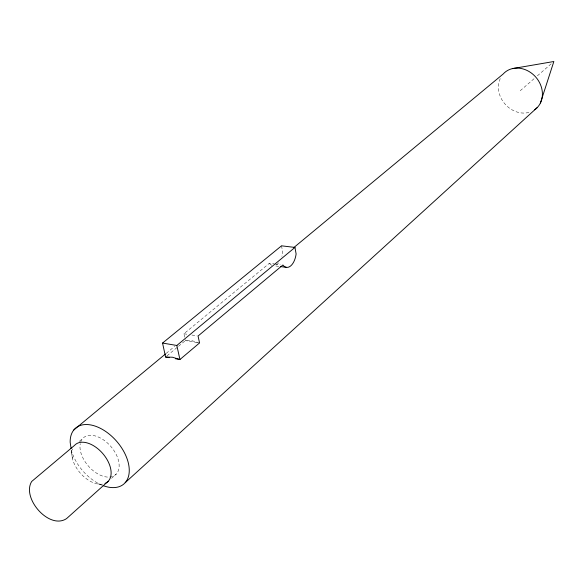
<?xml version="1.0" encoding="UTF-8"?>
<svg xmlns="http://www.w3.org/2000/svg" width="583" height="583" viewBox="0 0 583 583"><rect width="100%" height="100%" fill="white"/><g stroke="black" fill="none" stroke-linecap="round" stroke-linejoin="round"><path stroke-width="0.44" stroke-dasharray="2.92 2.19" d="M500.185 78.552L498.611 83.857A23.939 20.449 48.9 0 0 507.676 106.718A23.939 20.449 48.9 0 0 530.712 111.856M111.55 478.286L116.214 474.11M520.233 90.722L534.64 78.202M537.38 75.819L552.48 62.709M79.266 441.411L82.684 438.525M166.957 355.892L177.851 346.834M178.536 346.266L185.343 340.603L192.208 340.764L199.546 342.95L185.343 340.603L184.818 338.023M166.228 353.364L174.63 346.389M184.643 337.163L183.944 333.731L269.404 263.254L273.908 263.829M100.837 484.262L96.064 483.642M274.812 263.946L280.212 264.638M275.817 265.986L279.41 266.446M183.944 333.731L188.36 334.445M191.887 335.021L197.185 335.888M281.531 245.822L282.711 252.286A14.393 7.907 -82.9 0 1 281.88 256.323M71.286 450.397L72.401 458.493M80.687 442.016A24.479 14.91 49.1 0 1 113.073 449.282A24.479 14.91 49.1 0 1 105.734 476.879A24.479 14.91 49.1 0 1 80.243 443.692M102.207 485.267A36.918 22.482 49.1 0 1 71.315 450.032M102.579 484.109A24.646 14.896 49.1 0 1 80.039 472.798A24.646 14.896 49.1 0 1 72.489 448.932M278.579 262.86A14.393 7.907 -82.9 0 1 275.919 265.076M271.78 265.265A14.393 7.907 -82.9 0 1 269.404 263.254"/><path stroke-width="0.87" d="M540.426 102.987L553.85 61.514L512.297 68.634M125.185 482.68L537.366 107.432M108.212 481.274L66.557 518.608C49.242 530.18 21.352 497.999 31.708 481.463L74.478 445.441A24.646 14.896 49.1 0 1 103.701 454.667A24.646 14.896 49.1 0 1 104.976 483.453M73.771 430.014L165.528 353.939M293.701 247.673L503.129 74.048A23.939 20.449 48.9 0 1 535.69 77.007A23.939 20.449 48.9 0 1 534.669 109.772M169.179 357.649L165.594 357.029L162.548 343.066L176.824 345.471L294.962 247.432L296.113 253.933A14.473 7.834 -82.9 0 1 282.915 264.988L198.067 336.027L199.546 342.95L179.936 359.522L175.454 358.742M162.548 343.066L281.531 245.822L294.962 247.432M165.594 357.029L172.517 357.248L179.936 359.522L176.824 345.471M280.306 266.562L286.596 267.371M71.075 448.371L70.171 442.308A36.918 22.482 49.1 0 1 98.177 427.273A36.918 22.482 49.1 0 1 129.164 468.054A36.918 22.482 49.1 0 1 103.06 485.603"/></g></svg>
